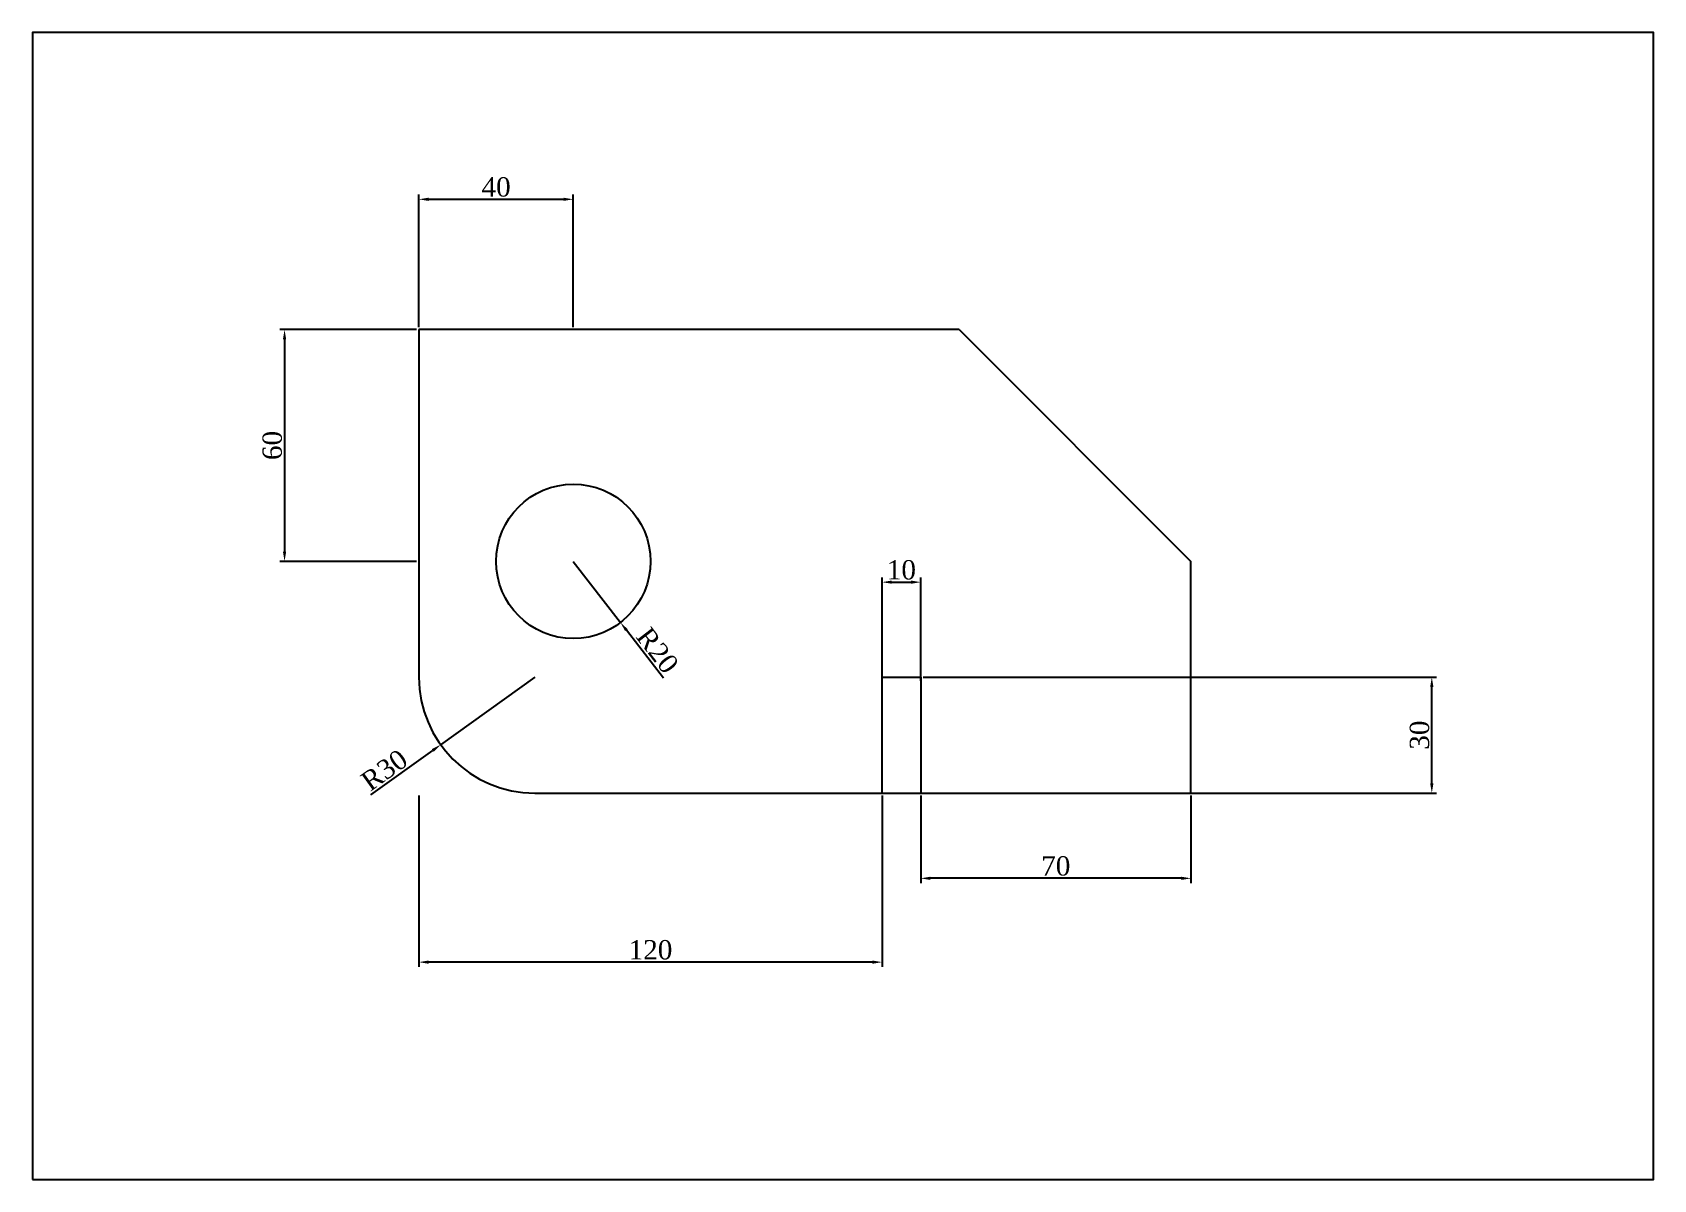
# Model space of a CAD drawing. Header units: millimetres. Extents: x 0 to 420, y 0 to 297.
import ezdxf

# ---------------------------------------------------------------- set-up
doc = ezdxf.new("R2010")
doc.units = ezdxf.units.MM
doc.styles.get("Standard").update_dxf_attribs({"font": 'times.ttf', "height": 5})
doc.dimstyles.new('ISO-25', dxfattribs={"dimtxt": 5, "dimasz": 2.5, "dimexe": 1.25, "dimexo": 0.625, "dimtad": 1, "dimdec": 0, "dimtxsty": 'Standard', "dimcen": 2.5, "dimadec": 0, "dimazin": 0, "dimtfac": 1, "dimtdec": 0, "dimtmove": 0, "dimatfit": 3, "dimfxl": 1, "dimarcsym": 0})

# ---------------------------------------------------------------- blocks, each defined once
blk = doc.blocks.new('*D2')
at = {"color": 0, "lineweight": -2, "transparency": 16777216}
for p, q in [((140.13, 160.06), (152.36, 144.23)), ((163.46, 129.85), (153.88, 142.25))]:
    blk.add_line(p, q, dxfattribs=at)
at = {"color": 0, "transparency": 16777216}
blk.add_solid([(154.21, 142.5), (153.55, 142), (152.36, 144.23)], dxfattribs=at)
at = {"layer": 'Defpoints', "color": 0, "transparency": 16777216}
for p in [(140.13, 160.06), (152.36, 144.23)]:
    blk.add_point(p, dxfattribs=at)
at = {"color": 0, "transparency": 16777216, "insert": (161.94, 137), "char_height": 5, "attachment_point": 5, "rotation": 307.6695}
blk.add_mtext('R20', dxfattribs=at)
blk = doc.blocks.new('*D3')
at = {"color": 0, "lineweight": -2, "transparency": 16777216}
for p, q in [((130.13, 130.06), (105.76, 112.57)), ((87.67, 99.59), (103.73, 111.11))]:
    blk.add_line(p, q, dxfattribs=at)
at = {"color": 0, "transparency": 16777216}
blk.add_solid([(103.49, 111.45), (103.97, 110.77), (105.76, 112.57)], dxfattribs=at)
at = {"layer": 'Defpoints', "color": 0, "transparency": 16777216}
for p in [(130.13, 130.06), (105.76, 112.57)]:
    blk.add_point(p, dxfattribs=at)
at = {"color": 0, "transparency": 16777216, "insert": (91.17, 106), "char_height": 5, "attachment_point": 5, "rotation": 35.665}
blk.add_mtext('R30', dxfattribs=at)
blk = doc.blocks.new('*D4')
at = {"color": 0, "lineweight": -2, "transparency": 16777216}
for p, q in [((220.13, 129.11), (220.13, 155.92)), ((230.13, 129.11), (230.13, 155.92)), ((222.63, 154.67), (227.63, 154.67))]:
    blk.add_line(p, q, dxfattribs=at)
at = {"color": 0, "transparency": 16777216}
for points in [[(222.63, 155.09), (222.63, 154.26), (220.13, 154.67)], [(227.63, 155.09), (227.63, 154.26), (230.13, 154.67)]]:
    blk.add_solid(points, dxfattribs=at)
at = {"layer": 'Defpoints', "color": 0, "transparency": 16777216}
for p in [(230.13, 154.67), (220.13, 128.49), (230.13, 128.49)]:
    blk.add_point(p, dxfattribs=at)
at = {"color": 0, "transparency": 16777216, "insert": (225.13, 157.84), "char_height": 5, "attachment_point": 5}
blk.add_mtext('10', dxfattribs=at)
blk = doc.blocks.new('*D5')
at = {"color": 0, "lineweight": -2, "transparency": 16777216}
for p, q in [((230.76, 130.06), (363.79, 130.06)), ((362.54, 102.56), (362.54, 127.56)), ((230.76, 100.06), (363.79, 100.06))]:
    blk.add_line(p, q, dxfattribs=at)
at = {"color": 0, "transparency": 16777216}
for points in [[(362.12, 127.56), (362.96, 127.56), (362.54, 130.06)], [(362.12, 102.56), (362.96, 102.56), (362.54, 100.06)]]:
    blk.add_solid(points, dxfattribs=at)
at = {"layer": 'Defpoints', "color": 0, "transparency": 16777216}
for p in [(230.13, 130.06), (362.54, 130.06), (230.13, 100.06)]:
    blk.add_point(p, dxfattribs=at)
at = {"color": 0, "transparency": 16777216, "insert": (359.37, 115.06), "char_height": 5, "attachment_point": 5, "rotation": 90}
blk.add_mtext('30', dxfattribs=at)
blk = doc.blocks.new('*D6')
at = {"color": 0, "lineweight": -2, "transparency": 16777216}
for p, q in [((230.13, 99.43), (230.13, 76.74)), ((300.13, 99.43), (300.13, 76.74)), ((297.63, 77.99), (232.63, 77.99))]:
    blk.add_line(p, q, dxfattribs=at)
at = {"color": 0, "transparency": 16777216}
for points in [[(232.63, 78.41), (232.63, 77.57), (230.13, 77.99)], [(297.63, 78.41), (297.63, 77.57), (300.13, 77.99)]]:
    blk.add_solid(points, dxfattribs=at)
at = {"layer": 'Defpoints', "color": 0, "transparency": 16777216}
for p in [(230.13, 100.06), (300.13, 100.06), (230.13, 77.99)]:
    blk.add_point(p, dxfattribs=at)
at = {"color": 0, "transparency": 16777216, "insert": (265.13, 81.17), "char_height": 5, "attachment_point": 5}
blk.add_mtext('70', dxfattribs=at)
blk = doc.blocks.new('*D7')
at = {"color": 0, "lineweight": -2, "transparency": 16777216}
for p, q in [((100.13, 99.43), (100.13, 55.04)), ((220.13, 99.43), (220.13, 55.04)), ((217.63, 56.29), (102.63, 56.29))]:
    blk.add_line(p, q, dxfattribs=at)
at = {"color": 0, "transparency": 16777216}
for points in [[(102.63, 56.71), (102.63, 55.88), (100.13, 56.29)], [(217.63, 56.71), (217.63, 55.88), (220.13, 56.29)]]:
    blk.add_solid(points, dxfattribs=at)
at = {"layer": 'Defpoints', "color": 0, "transparency": 16777216}
for p in [(100.13, 100.06), (220.13, 100.06), (100.13, 56.29)]:
    blk.add_point(p, dxfattribs=at)
at = {"color": 0, "transparency": 16777216, "insert": (160.13, 59.46), "char_height": 5, "attachment_point": 5}
blk.add_mtext('120', dxfattribs=at)
blk = doc.blocks.new('*D8')
at = {"color": 0, "lineweight": -2, "transparency": 16777216}
for p, q in [((100.13, 220.68), (100.13, 255.05)), ((102.63, 253.8), (137.63, 253.8)), ((140.13, 220.68), (140.13, 255.05))]:
    blk.add_line(p, q, dxfattribs=at)
at = {"color": 0, "transparency": 16777216}
for points in [[(102.63, 254.21), (102.63, 253.38), (100.13, 253.8)], [(137.63, 254.21), (137.63, 253.38), (140.13, 253.8)]]:
    blk.add_solid(points, dxfattribs=at)
at = {"layer": 'Defpoints', "color": 0, "transparency": 16777216}
for p in [(140.13, 253.8), (100.13, 220.06), (140.13, 220.06)]:
    blk.add_point(p, dxfattribs=at)
at = {"color": 0, "transparency": 16777216, "insert": (120.13, 256.97), "char_height": 5, "attachment_point": 5}
blk.add_mtext('40', dxfattribs=at)
blk = doc.blocks.new('*D9')
at = {"color": 0, "lineweight": -2, "transparency": 16777216}
for p, q in [((99.51, 220.06), (64.07, 220.06)), ((65.32, 217.56), (65.32, 162.56)), ((99.51, 160.06), (64.07, 160.06))]:
    blk.add_line(p, q, dxfattribs=at)
at = {"color": 0, "transparency": 16777216}
for points in [[(64.9, 217.56), (65.74, 217.56), (65.32, 220.06)], [(64.9, 162.56), (65.74, 162.56), (65.32, 160.06)]]:
    blk.add_solid(points, dxfattribs=at)
at = {"layer": 'Defpoints', "color": 0, "transparency": 16777216}
for p in [(100.13, 220.06), (65.32, 160.06), (100.13, 160.06)]:
    blk.add_point(p, dxfattribs=at)
at = {"color": 0, "transparency": 16777216, "insert": (62.15, 190.06), "char_height": 5, "attachment_point": 5, "rotation": 90}
blk.add_mtext('60', dxfattribs=at)

msp = doc.modelspace()

# ---------------------------------------------------------------- linework, layer by layer
for p, q in [((240.13, 220.06), (100.13, 220.06)), ((100.13, 220.06), (100.13, 130.06)), ((100.13, 220.06), (100.13, 160.06)), ((240.13, 220.06), (300.13, 160.06)), ((300.13, 100.06), (300.13, 160.06)), ((220.13, 100.06), (220.13, 130.06)), ((220.13, 130.06), (230.13, 130.06)), ((230.13, 130.06), (230.13, 100.06)), ((130.13, 100.06), (300.13, 100.06)), ((130.13, 100.06), (220.13, 100.06))]:
    msp.add_line(p, q)
msp.add_lwpolyline([(0, 0), (420, 0), (420, 297), (0, 297)], close=True)
msp.add_circle((140.13, 160.06), 20)
msp.add_arc((130.13, 130.06), 30, 180, 270)

# ---------------------------------------------------------------- dimensions: what is measured, and where the dimension line sits
for base, p1, p2, picture, middle in [((140.13, 253.8), (100.13, 220.06), (140.13, 220.06), '*D8', (120.13, 256.97)), ((230.13, 154.67), (220.13, 128.49), (230.13, 128.49), '*D4', (225.13, 157.84)), ((100.13, 56.29), (220.13, 100.06), (100.13, 100.06), '*D7', (160.13, 59.46)), ((230.13, 77.99), (300.13, 100.06), (230.13, 100.06), '*D6', (265.13, 81.17))]:
    dim = msp.add_linear_dim(base=base, p1=p1, p2=p2, dimstyle='ISO-25')
    dim.commit()
    dim.dimension.update_dxf_attribs({"geometry": picture, "text_midpoint": middle})
for base, p1, p2, picture, middle in [((65.32, 160.06), (100.13, 220.06), (100.13, 160.06), '*D9', (62.15, 190.06)), ((362.54, 130.06), (230.13, 100.06), (230.13, 130.06), '*D5', (359.37, 115.06))]:
    dim = msp.add_linear_dim(base=base, p1=p1, p2=p2, angle=90, dimstyle='ISO-25')
    dim.commit()
    dim.dimension.update_dxf_attribs({"geometry": picture, "text_midpoint": middle})
dim = msp.add_radius_dim(center=(140.13, 160.06), mpoint=(152.36, 144.23), dimstyle='ISO-25')
dim.commit()
dim.dimension.update_dxf_attribs({"geometry": '*D2', "text_midpoint": (161.94, 137)})
dim = msp.add_radius_dim(center=(130.13, 130.06), mpoint=(105.76, 112.57), dimstyle='ISO-25')
dim.commit()
dim.dimension.update_dxf_attribs({"geometry": '*D3', "text_midpoint": (93.02, 103.43), "dimtype": 164})

doc.saveas('drawing.dxf')
